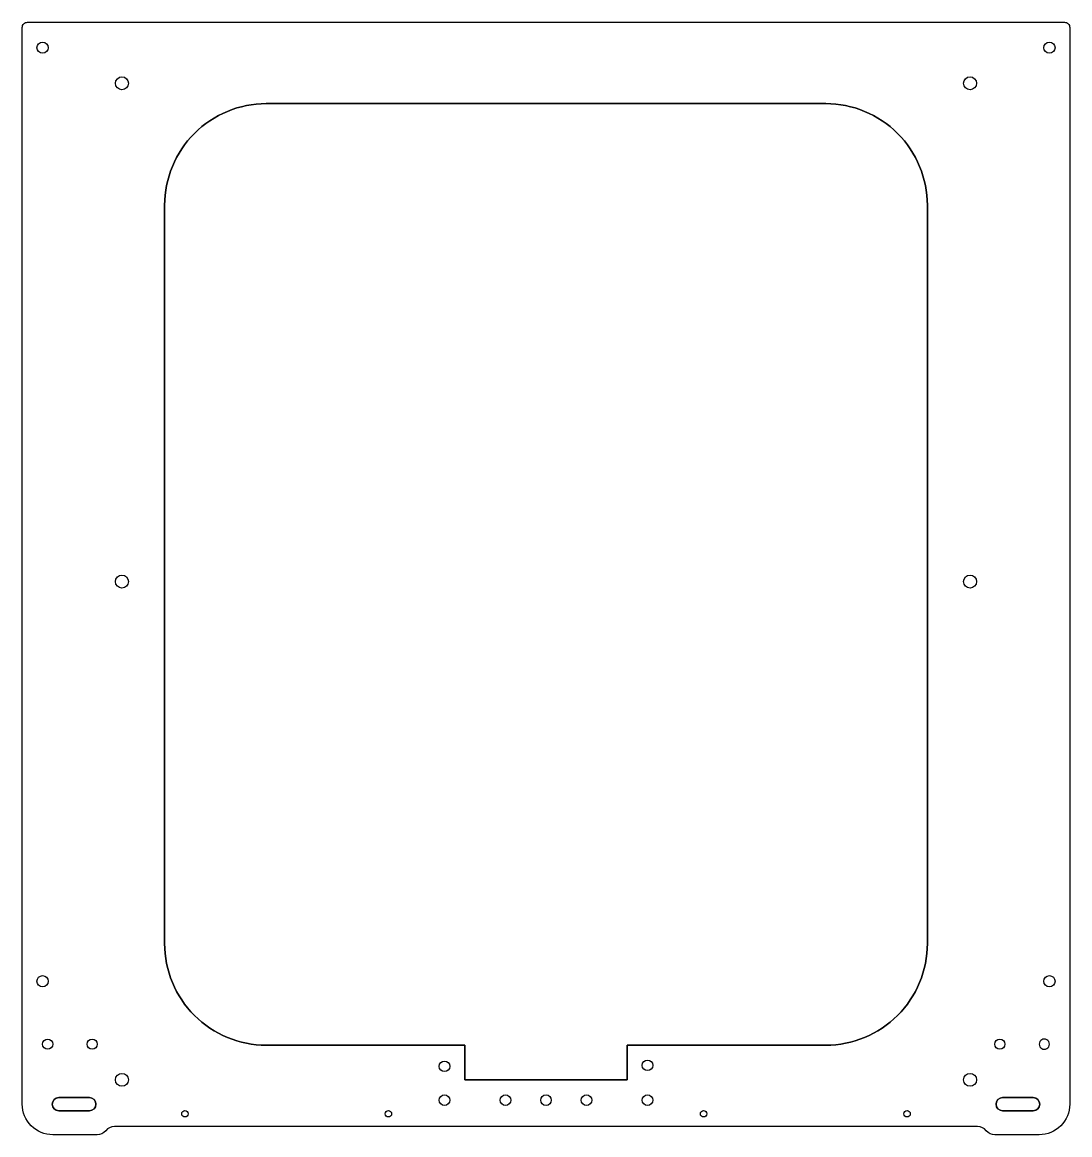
# Model space of a CAD drawing. Header units: millimetres. Extents: x -258 to 258, y -7 to 540.
import ezdxf

# ---------------------------------------------------------------- set-up
doc = ezdxf.new("R2010")
doc.units = ezdxf.units.MM
doc.layers.get('0').update_dxf_attribs({"linetype": 'CONTINUOUS'})

msp = doc.modelspace()

# ---------------------------------------------------------------- linework, layer by layer
for points in [[(220.69, -7, -0.223888), (216.45, -5, 0.223888), (212.21, -3), (-212.21, -3, 0.223888), (-216.45, -5, -0.223888), (-220.69, -7), (-242.5, -7, -0.414214), (-257.5, 8), (-257.5, 537.5, -0.414214), (-255, 540), (255, 540, -0.414214), (257.5, 537.5), (257.5, 8, -0.414214), (242.5, -7)], [(220.69, -7, -0.223888), (216.45, -5, 0.223888), (212.21, -3), (-212.21, -3, 0.223888), (-216.45, -5, -0.223888), (-220.69, -7), (-242.5, -7, -0.414214), (-257.5, 8), (-257.5, 537.5, -0.414214), (-255, 540), (255, 540, -0.414214), (257.5, 537.5), (257.5, 8, -0.414214), (242.5, -7)], [(-187.5, 450), (-187.5, 87.01, 0.414214), (-137.5, 37.01), (-39.91, 37.01), (-39.91, 20.01), (39.91, 20.01), (39.91, 37.01), (137.5, 37.01, 0.414214), (187.5, 87.01), (187.5, 450, 0.414214), (137.5, 500), (-137.5, 500, 0.414214)], [(-39.91, 20.01), (-39.91, 37.01), (-137.5, 37.01, -0.414214), (-187.5, 87.01), (-187.5, 450, -0.414214), (-137.5, 500), (137.5, 500, -0.414214), (187.5, 450), (187.5, 87.01, -0.414214), (137.5, 37.01), (39.91, 37.01), (39.91, 20.01)], [(-239.5, 4.75), (-224.5, 4.75, 1), (-224.5, 11.25), (-239.5, 11.25, 1)], [(-224.5, 4.75), (-239.5, 4.75, -1), (-239.5, 11.25), (-224.5, 11.25, -1)], [(224.5, 4.75), (239.5, 4.75, 1), (239.5, 11.25), (224.5, 11.25, 1)], [(239.5, 4.75), (224.5, 4.75, -1), (224.5, 11.25), (239.5, 11.25, -1)]]:
    msp.add_lwpolyline(points, format="xyb", close=True)
for centre, radius in [((-247.5, 527.5), 2.75), ((-247.5, 527.5), 2.75), ((247.5, 527.5), 2.75), ((247.5, 527.5), 2.75), ((-208.5, 510), 3.18), ((-208.5, 510), 3.18), ((208.5, 510), 3.18), ((208.5, 510), 3.18), ((-208.5, 265), 3.18), ((-208.5, 265), 3.18), ((208.5, 265), 3.18), ((208.5, 265), 3.18), ((-247.5, 68.5), 2.75), ((-247.5, 68.5), 2.75), ((247.5, 68.5), 2.75), ((247.5, 68.5), 2.75), ((-245, 37.53), 2.5), ((-245, 37.53), 2.5), ((-223.13, 37.53), 2.5), ((-223.13, 37.53), 2.5), ((223.13, 37.53), 2.5), ((223.13, 37.53), 2.5), ((-49.91, 26.62), 2.6), ((-49.91, 26.62), 2.6), ((49.91, 27.12), 2.6), ((49.91, 27.12), 2.6), ((-208.5, 20), 3.17), ((-208.5, 20), 3.17), ((208.5, 20), 3.17), ((208.5, 20), 3.17), ((-49.91, 10.01), 2.6), ((-49.91, 10.01), 2.6), ((-19.91, 10.01), 2.6), ((-19.91, 10.01), 2.6), ((0, 10.01), 2.6), ((0, 10.01), 2.6), ((19.91, 10.01), 2.6), ((19.91, 10.01), 2.6), ((49.91, 10.01), 2.6), ((49.91, 10.01), 2.6), ((-177.5, 3.32), 1.59), ((-177.5, 3.32), 1.59), ((-77.5, 3.32), 1.59), ((-77.5, 3.32), 1.59), ((77.5, 3.32), 1.59), ((77.5, 3.32), 1.59), ((177.5, 3.32), 1.59), ((177.5, 3.32), 1.59)]:
    msp.add_circle(centre, radius)
for start, end in [(89.9958, 270.0042), (89.9958, 270.0042), (-90.0042, 90.0042), (-90.0042, 90.0042)]:
    msp.add_arc((245, 37.53), 2.5, start, end)

doc.saveas('drawing.dxf')
